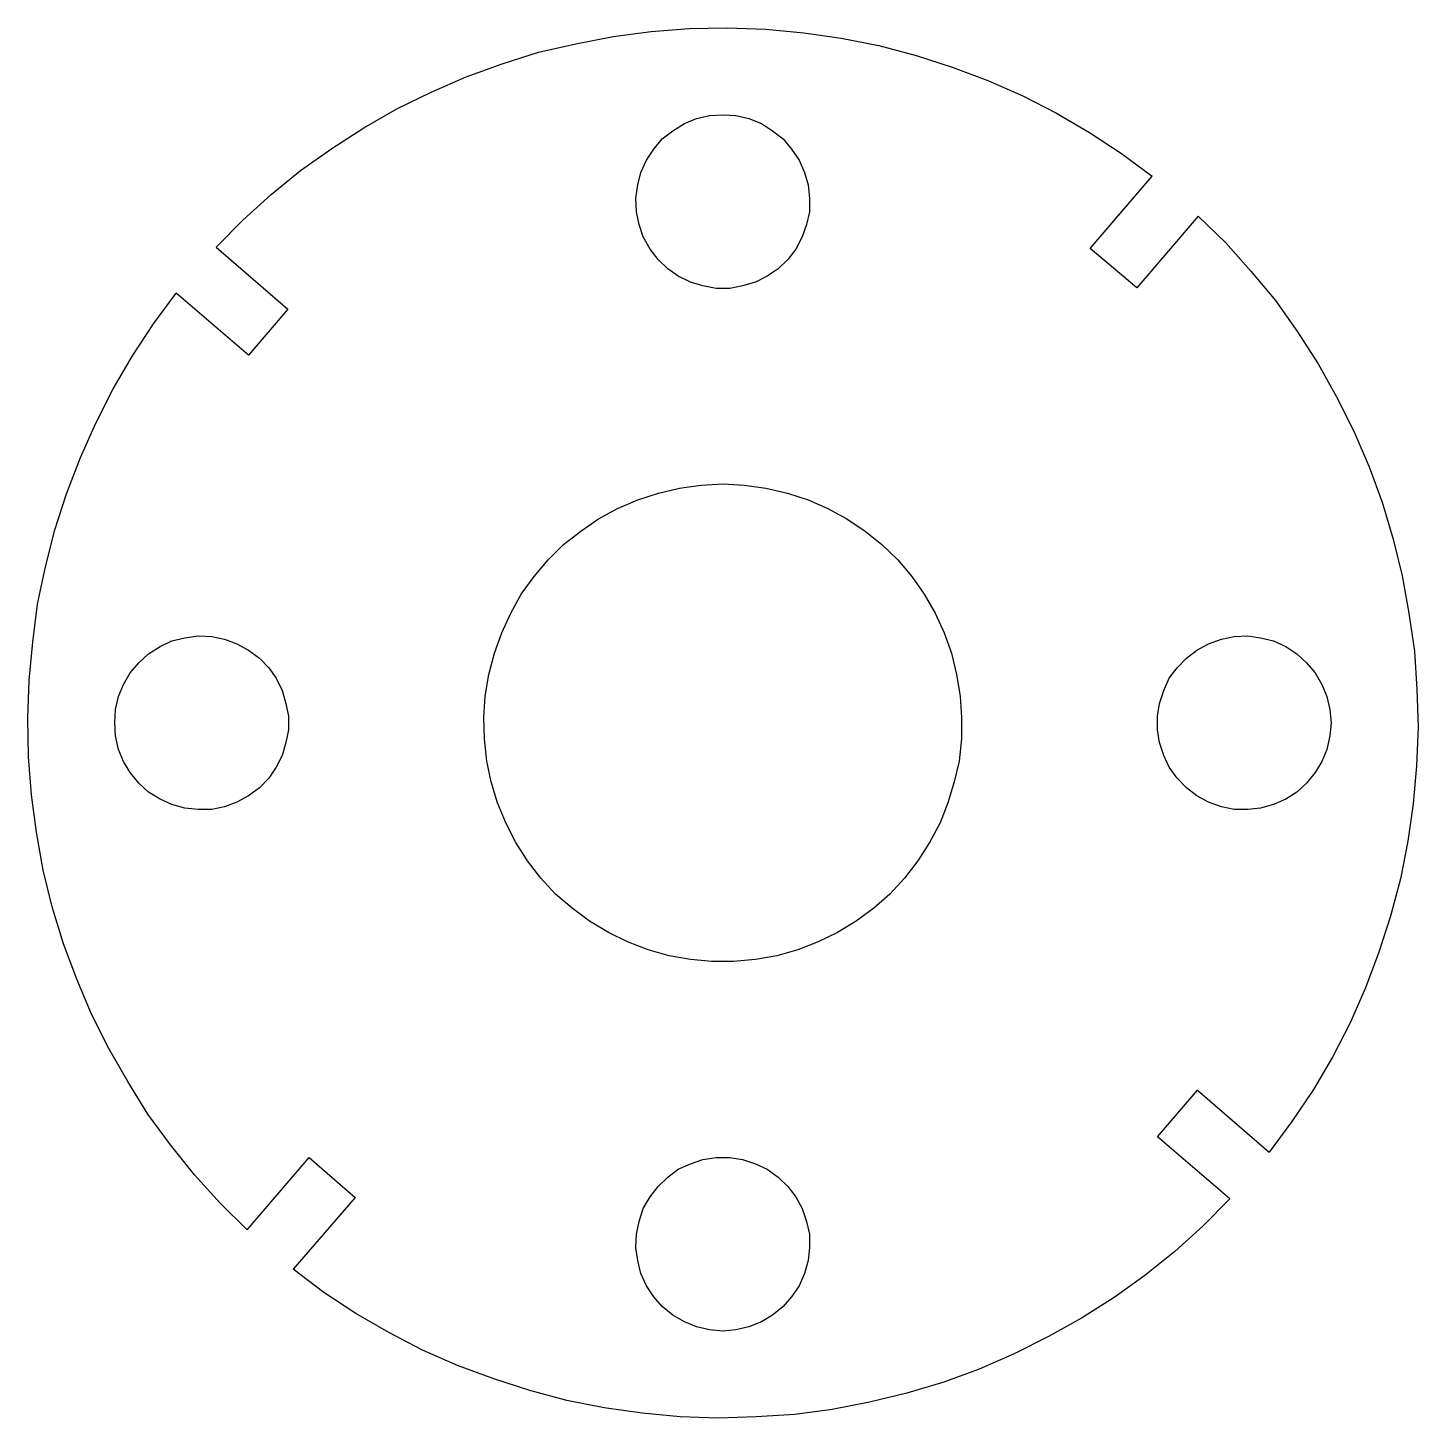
# Model space of a CAD drawing. Extents: x -93.8 to -13.8, y 122.5 to 202.5.
import ezdxf

# ---------------------------------------------------------------- set-up
doc = ezdxf.new("R2010")
doc.units = 0
doc.layers.add('Layer_1', color=7, linetype='CONTINUOUS')

msp = doc.modelspace()

# ---------------------------------------------------------------- linework, layer by layer
at = {"layer": 'Layer_1', "color": 7}
for points in [[(-83.018692, 189.905316), (-81.46647, 191.457538), (-79.843692, 192.939204), (-78.150359, 194.315038), (-76.351192, 195.585038), (-74.516748, 196.784482), (-72.611748, 197.878093), (-70.636192, 198.830593), (-68.625359, 199.712538), (-66.54397, 200.453371), (-64.462581, 201.123649), (-62.310637, 201.617538), (-60.158693, 202.040871), (-57.97147, 202.323093), (-55.784248, 202.499482), (-53.597026, 202.53476), (-51.374526, 202.464204), (-49.187304, 202.252538), (-47.035359, 201.935038), (-44.883415, 201.511704), (-42.731471, 200.94726), (-40.650082, 200.276982), (-38.603971, 199.500871), (-36.593137, 198.618926), (-34.65286, 197.631149), (-32.74786, 196.50226), (-30.913415, 195.302815), (-29.149527, 193.997538)], [(-32.712582, 189.83476), (-29.149527, 193.997538)], [(-26.503693, 191.704482), (-30.031471, 187.576982)], [(-26.503693, 191.704482), (-24.916193, 190.15226), (-23.469804, 188.529482), (-22.058693, 186.836149), (-20.788693, 185.036982), (-19.589249, 183.202538), (-18.530916, 181.297538), (-17.543138, 179.321982), (-16.661193, 177.275871), (-15.92036, 175.22976), (-15.28536, 173.113094), (-14.756194, 170.996427), (-14.368138, 168.844483), (-14.050638, 166.657261), (-13.909527, 164.470038), (-13.838971, 162.282816), (-13.944805, 160.060316), (-14.121194, 157.873094), (-14.438694, 155.72115), (-14.862027, 153.569205), (-15.426471, 151.417261), (-16.096749, 149.335872), (-16.87286, 147.289761), (-17.754805, 145.278928), (-18.77786, 143.303372), (-19.871471, 141.43365), (-21.106193, 139.599206), (-22.411471, 137.835317)], [(-83.018692, 189.905316), (-78.891192, 186.34226)], [(-30.031471, 187.576982), (-32.712582, 189.83476)], [(-81.219525, 133.355039), (-82.771748, 134.907261), (-84.253414, 136.530039), (-85.629248, 138.25865), (-86.934525, 140.022539), (-88.098692, 141.892261), (-89.192303, 143.797261), (-90.180081, 145.772817), (-91.026747, 147.78365), (-91.802858, 149.829761), (-92.437858, 151.946428), (-92.967025, 154.063094), (-93.355081, 156.250316), (-93.637303, 158.402261), (-93.813692, 160.589483), (-93.84897, 162.811983), (-93.778414, 164.999205), (-93.566747, 167.186427), (-93.284525, 169.373649), (-92.825914, 171.525594), (-92.296747, 173.64226), (-91.62647, 175.723649), (-90.815081, 177.805038), (-89.933136, 179.780594), (-88.945359, 181.756149), (-87.81647, 183.661149), (-86.617025, 185.495593), (-85.311748, 187.259482)], [(-81.14897, 183.696427), (-85.311748, 187.259482)], [(-78.891192, 186.34226), (-81.14897, 183.696427)], [(-28.832027, 138.717261), (-26.538971, 141.398372)], [(-26.538971, 141.398372), (-22.411471, 137.835317)], [(-24.669249, 135.154206), (-28.832027, 138.717261)], [(-81.219525, 133.355039), (-77.65647, 137.517817)], [(-77.65647, 137.517817), (-75.010637, 135.224761)], [(-75.010637, 135.224761), (-78.573692, 131.097261)], [(-24.669249, 135.154206), (-26.221471, 133.601983), (-27.844249, 132.120317), (-29.57286, 130.744484), (-31.336749, 129.474484), (-33.206471, 128.275039), (-35.111471, 127.216706), (-37.087026, 126.228928), (-39.09786, 125.346984), (-41.143971, 124.60615), (-43.260637, 123.97115), (-45.412582, 123.441984), (-47.564526, 123.01865), (-49.716471, 122.736428), (-51.93897, 122.595317), (-54.126193, 122.524761), (-56.313415, 122.595317), (-58.500637, 122.806984), (-60.687859, 123.124484), (-62.839804, 123.547817), (-64.95647, 124.112261), (-67.037859, 124.782539), (-69.119248, 125.55865), (-71.130081, 126.440595), (-73.070359, 127.46365), (-74.975359, 128.557261), (-76.809803, 129.756706), (-78.573692, 131.097261)]]:
    msp.add_lwpolyline(points, dxfattribs=at)
for points in [[(-53.84397, 197.525315), (-53.103137, 197.490038), (-52.362304, 197.313649), (-51.62147, 197.031427), (-50.98647, 196.608093), (-50.386748, 196.149482), (-49.892859, 195.54976), (-49.469526, 194.91476), (-49.152026, 194.209204), (-48.940359, 193.503649), (-48.869804, 192.727538), (-48.869804, 191.951427), (-49.046193, 191.210593), (-49.293137, 190.505038), (-49.645915, 189.799482), (-50.104526, 189.19976), (-50.66897, 188.670593), (-51.30397, 188.24726), (-51.974248, 187.894482), (-52.715082, 187.682816), (-53.455915, 187.541704), (-54.232026, 187.541704), (-55.008137, 187.682816), (-55.713693, 187.894482), (-56.419248, 188.24726), (-57.01897, 188.670593), (-57.583415, 189.19976), (-58.042026, 189.799482), (-58.430081, 190.505038), (-58.677026, 191.210593), (-58.818137, 191.951427), (-58.853415, 192.727538), (-58.747581, 193.503649), (-58.571193, 194.209204), (-58.253693, 194.91476), (-57.830359, 195.54976), (-57.33647, 196.149482), (-56.736748, 196.608093), (-56.06647, 197.031427), (-55.360915, 197.313649), (-54.620082, 197.490038), (-53.84397, 197.525315)], [(-53.84397, 176.288094), (-52.609248, 176.217538), (-51.374526, 176.041149), (-50.139804, 175.758927), (-48.940359, 175.370871), (-47.811471, 174.876983), (-46.717859, 174.27726), (-45.659526, 173.571705), (-44.707026, 172.795594), (-43.789804, 171.913649), (-42.978415, 170.961149), (-42.27286, 169.938094), (-41.63786, 168.844483), (-41.108693, 167.715594), (-40.68536, 166.551427), (-40.403137, 165.316705), (-40.191471, 164.081983), (-40.120915, 162.847261), (-40.120915, 161.612538), (-40.262026, 160.342538), (-40.544248, 159.143094), (-40.897026, 157.94365), (-41.355637, 156.779483), (-41.95536, 155.650594), (-42.625637, 154.592261), (-43.401748, 153.604483), (-44.248415, 152.687261), (-45.165637, 151.875872), (-46.188693, 151.135039), (-47.247026, 150.464761), (-48.375915, 149.935594), (-49.540082, 149.476983), (-50.739526, 149.124205), (-51.974248, 148.912539), (-53.244248, 148.806705), (-54.47897, 148.806705), (-55.713693, 148.912539), (-56.948415, 149.124205), (-58.147859, 149.476983), (-59.347304, 149.935594), (-60.440915, 150.464761), (-61.534526, 151.135039), (-62.522304, 151.875872), (-63.474804, 152.687261), (-64.32147, 153.604483), (-65.097581, 154.592261), (-65.767859, 155.650594), (-66.332303, 156.779483), (-66.826192, 157.94365), (-67.17897, 159.143094), (-67.425915, 160.342538), (-67.567026, 161.612538), (-67.602303, 162.847261), (-67.531748, 164.081983), (-67.320081, 165.316705), (-67.002581, 166.551427), (-66.579248, 167.715594), (-66.050081, 168.844483), (-65.450359, 169.938094), (-64.709526, 170.961149), (-63.898137, 171.913649), (-63.016192, 172.795594), (-62.028415, 173.571705), (-61.005359, 174.27726), (-59.911748, 174.876983), (-58.747581, 175.370871), (-57.548137, 175.758927), (-56.348693, 176.041149), (-55.11397, 176.217538), (-53.84397, 176.288094)], [(-88.839525, 162.529761), (-88.804247, 163.305872), (-88.627859, 164.046705), (-88.345636, 164.752261), (-87.957581, 165.422538), (-87.463692, 165.986983), (-86.899247, 166.516149), (-86.22897, 166.939483), (-85.558692, 167.256983), (-84.817859, 167.433372), (-84.041748, 167.539205), (-83.265636, 167.503927), (-82.524803, 167.362816), (-81.819248, 167.080594), (-81.14897, 166.727816), (-80.51397, 166.269205), (-79.984803, 165.704761), (-79.56147, 165.105038), (-79.208692, 164.399483), (-78.997025, 163.658649), (-78.855914, 162.917816), (-78.855914, 162.141705), (-78.997025, 161.400872), (-79.208692, 160.660038), (-79.56147, 159.989761), (-79.984803, 159.354761), (-80.51397, 158.790316), (-81.14897, 158.331705), (-81.819248, 157.978927), (-82.524803, 157.696705), (-83.265636, 157.555594), (-84.041748, 157.555594), (-84.817859, 157.62615), (-85.558692, 157.837816), (-86.22897, 158.155316), (-86.899247, 158.543372), (-87.463692, 159.072538), (-87.957581, 159.672261), (-88.345636, 160.307261), (-88.627859, 161.012816), (-88.804247, 161.788927), (-88.839525, 162.529761)], [(-18.848416, 162.529761), (-18.918971, 161.788927), (-19.09536, 161.012816), (-19.377582, 160.307261), (-19.765638, 159.672261), (-20.259527, 159.072538), (-20.823971, 158.543372), (-21.458971, 158.155316), (-22.164527, 157.837816), (-22.90536, 157.62615), (-23.646193, 157.555594), (-24.422304, 157.555594), (-25.163138, 157.696705), (-25.903971, 157.978927), (-26.574249, 158.331705), (-27.173971, 158.790316), (-27.703138, 159.354761), (-28.161749, 159.989761), (-28.479249, 160.660038), (-28.726193, 161.400872), (-28.832027, 162.141705), (-28.832027, 162.917816), (-28.726193, 163.658649), (-28.479249, 164.399483), (-28.161749, 165.105038), (-27.703138, 165.704761), (-27.173971, 166.269205), (-26.574249, 166.727816), (-25.903971, 167.080594), (-25.163138, 167.362816), (-24.422304, 167.503927), (-23.646193, 167.539205), (-22.90536, 167.433372), (-22.164527, 167.256983), (-21.458971, 166.939483), (-20.823971, 166.516149), (-20.259527, 165.986983), (-19.765638, 165.422538), (-19.377582, 164.752261), (-19.09536, 164.046705), (-18.918971, 163.305872), (-18.848416, 162.529761)], [(-53.84397, 127.534206), (-54.620082, 127.604761), (-55.360915, 127.78115), (-56.06647, 128.063372), (-56.736748, 128.451428), (-57.33647, 128.945317), (-57.830359, 129.509761), (-58.253693, 130.144761), (-58.571193, 130.850317), (-58.747581, 131.59115), (-58.853415, 132.331983), (-58.818137, 133.108095), (-58.677026, 133.848928), (-58.430081, 134.589761), (-58.042026, 135.260039), (-57.583415, 135.859761), (-57.01897, 136.388928), (-56.419248, 136.847539), (-55.713693, 137.165039), (-55.008137, 137.411983), (-54.232026, 137.517817), (-53.455915, 137.517817), (-52.715082, 137.411983), (-51.974248, 137.165039), (-51.30397, 136.847539), (-50.66897, 136.388928), (-50.104526, 135.859761), (-49.645915, 135.260039), (-49.293137, 134.589761), (-49.046193, 133.848928), (-48.869804, 133.108095), (-48.869804, 132.331983), (-48.940359, 131.59115), (-49.152026, 130.850317), (-49.469526, 130.144761), (-49.892859, 129.509761), (-50.386748, 128.945317), (-50.98647, 128.451428), (-51.62147, 128.063372), (-52.362304, 127.78115), (-53.103137, 127.604761), (-53.84397, 127.534206)]]:
    msp.add_lwpolyline(points, close=True, dxfattribs=at)

doc.saveas('drawing.dxf')
